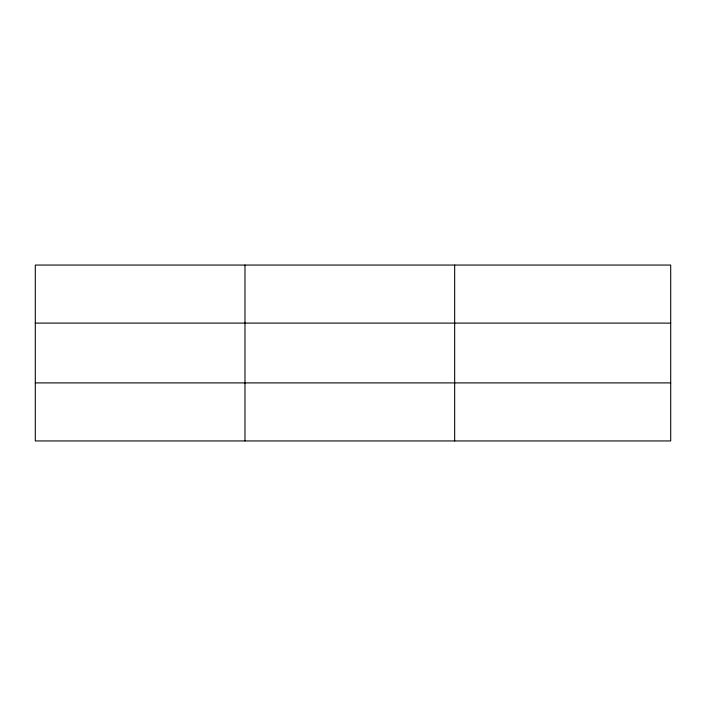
<?xml version="1.0" encoding="UTF-8"?>
<svg xmlns="http://www.w3.org/2000/svg" width="706" height="706" viewBox="0 0 706 706"><rect width="100%" height="100%" fill="white"/><g stroke="black" fill="none" stroke-linecap="round" stroke-linejoin="round"><path stroke-width="1.06" d="M454.664 440.941L454.664 265.059M670.7 382.899L670.7 440.941L35.3 440.941L35.3 265.059L670.7 265.059L670.7 382.899L35.3 382.899M35.3 323.101L670.7 323.101M244.982 265.059L244.982 440.941"/></g></svg>
